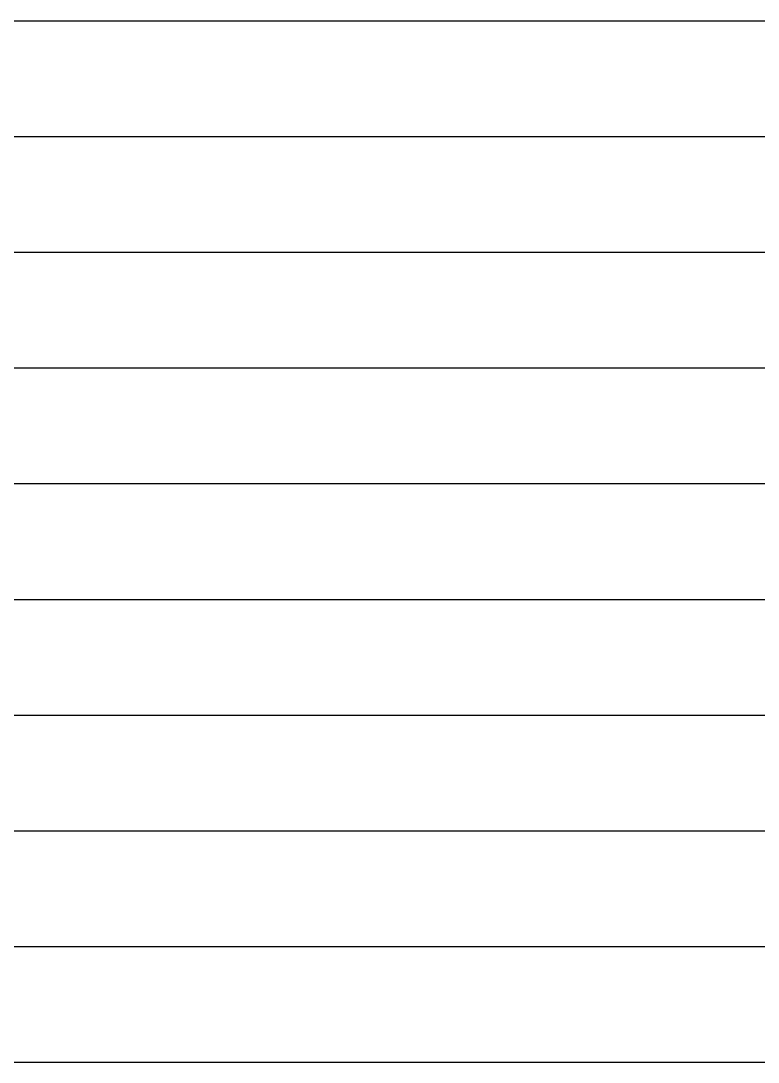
# Model space of a CAD drawing. Extents: x -17471 to 313636, y -71590 to 757901.
# Drawn here: x 278899 to 285440, y 39612 to 48850 of the extents above; entities that cross this region are included whole.
import ezdxf

# ---------------------------------------------------------------- set-up
doc = ezdxf.new("R2010")
doc.units = 0
doc.header["$LTSCALE"] = 1000
doc.header["$MEASUREMENT"] = 0
doc.layers.add('F辅助线', color=40, linetype='Continuous')

msp = doc.modelspace()

# ---------------------------------------------------------------- linework, layer by layer
at = {"layer": 'F辅助线', "color": 67, "linetype": 'Continuous'}
for p, q in [((255773.7, 48849.8), (285626.6, 48849.8)), ((255773.7, 47823.4), (285626.6, 47823.4)), ((255773.7, 46797), (285626.6, 46797)), ((255773.7, 45770.6), (285626.6, 45770.6)), ((255773.7, 44744.2), (285626.6, 44744.2)), ((255773.7, 43717.8), (285626.6, 43717.8)), ((255773.7, 42691.5), (285626.6, 42691.5)), ((255773.7, 41665.1), (285626.6, 41665.1)), ((255773.7, 40638.7), (285626.6, 40638.7)), ((255773.7, 39612.3), (285626.6, 39612.3))]:
    msp.add_line(p, q, dxfattribs=at)

doc.saveas('drawing.dxf')
